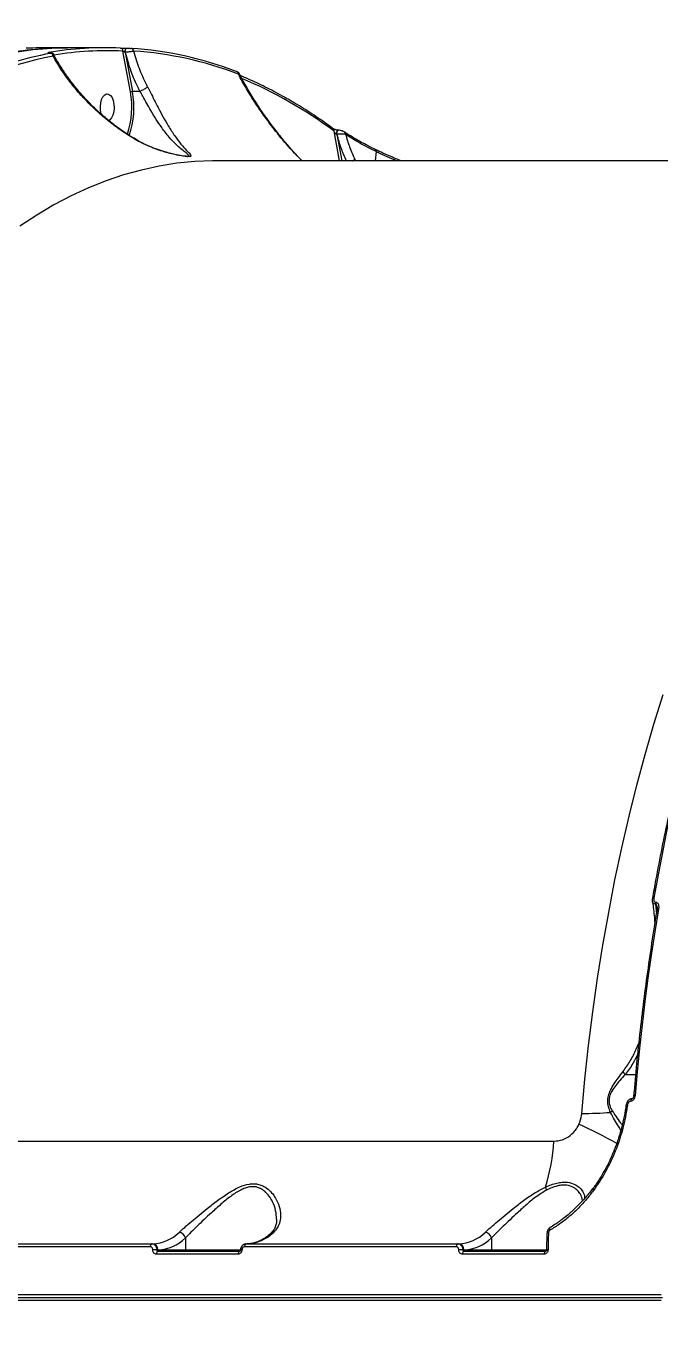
# Model space of a CAD drawing. Header units: millimetres. Extents: x -6521 to 6343, y -6174 to 4868.
# Drawn here: x -3189.5 to -2976.5, y 690.2 to 1128.8 of the extents above; entities that cross this region are included whole.
import ezdxf

# ---------------------------------------------------------------- set-up
doc = ezdxf.new("R2010")
doc.units = ezdxf.units.MM
for name, color, linetype in [('DIKOM_ОБЪЕКТ', 7, 'Continuous'), ('DIKOM_РАЗМЕР_ЗОНА', 7, 'Continuous'), ('DIKOM_РАЗМЕР_ОБЪЕКТА', 7, 'Continuous')]:
    doc.layers.add(name, color=color, linetype=linetype)
doc.styles.add('style1', font='arial.ttf', dxfattribs={"width": 0.8})
doc.dimstyles.new('1-50', dxfattribs={"dimtxt": 300, "dimasz": 200, "dimexe": 100, "dimexo": 0, "dimgap": 100, "dimtad": 1, "dimtxsty": 'style1', "dimcen": 200, "dimclrd": 7, "dimclre": 7, "dimclrt": 7, "dimadec": 1, "dimazin": 2, "dimtfac": 1, "dimtmove": 0, "dimatfit": 2, "dimfxl": 0, "dimlwd": 25, "dimlwe": 18, "dimarcsym": 0})

# ---------------------------------------------------------------- blocks, each defined once
blk = doc.blocks.new('*D12')
at = {"layer": 'Defpoints', "color": 0, "transparency": 16777216}
for p in [(918.99, 3251.45), (5268.57, 3251.45), (-3684.78, -1936.75)]:
    blk.add_point(p, dxfattribs=at)
at = {"layer": 'DIKOM_РАЗМЕР_ОБЪЕКТА', "color": 7, "lineweight": 18, "transparency": 16777216}
for p, q in [((918.99, 3251.45), (5368.57, 3251.45)), ((-3684.78, -1936.75), (5368.57, -1936.75))]:
    blk.add_line(p, q, dxfattribs=at)
at = {"layer": 'DIKOM_РАЗМЕР_ОБЪЕКТА', "color": 7, "lineweight": 25, "transparency": 16777216}
blk.add_line((5268.57, -1736.75), (5268.57, 3051.45), dxfattribs=at)
at = {"layer": 'DIKOM_РАЗМЕР_ОБЪЕКТА', "color": 7, "transparency": 16777216}
for points in [[(5235.23, 3051.45), (5301.9, 3051.45), (5268.57, 3251.45)], [(5235.23, -1736.75), (5301.9, -1736.75), (5268.57, -1936.75)]]:
    blk.add_solid(points, dxfattribs=at)
at = {"layer": 'DIKOM_РАЗМЕР_ОБЪЕКТА', "color": 7, "transparency": 16777216, "insert": (5015.39, 711.25), "char_height": 300, "attachment_point": 5, "rotation": 90, "style": 'style1'}
blk.add_mtext('5150', dxfattribs=at)
blk = doc.blocks.new('*D13')
at = {"layer": 'Defpoints', "color": 0, "transparency": 16777216}
for p in [(1683.24, 4867.99), (-4359.52, -3960.36), (6242.61, -3960.36)]:
    blk.add_point(p, dxfattribs=at)
at = {"layer": 'DIKOM_РАЗМЕР_ЗОНА', "color": 7, "lineweight": 18, "transparency": 16777216}
for p, q in [((1683.24, 4867.99), (6342.61, 4867.99)), ((-4359.52, -3960.36), (6342.61, -3960.36))]:
    blk.add_line(p, q, dxfattribs=at)
at = {"layer": 'DIKOM_РАЗМЕР_ЗОНА', "color": 7, "lineweight": 25, "transparency": 16777216}
blk.add_line((6242.61, 4667.99), (6242.61, -3760.36), dxfattribs=at)
at = {"layer": 'DIKOM_РАЗМЕР_ЗОНА', "color": 7, "transparency": 16777216}
for points in [[(6209.28, 4667.99), (6275.95, 4667.99), (6242.61, 4867.99)], [(6209.28, -3760.36), (6275.95, -3760.36), (6242.61, -3960.36)]]:
    blk.add_solid(points, dxfattribs=at)
at = {"layer": 'DIKOM_РАЗМЕР_ЗОНА', "color": 7, "transparency": 16777216, "insert": (5989.44, 630.24), "char_height": 300, "attachment_point": 5, "rotation": 90, "style": 'style1'}
blk.add_mtext('8850', dxfattribs=at)

msp = doc.modelspace()

# ---------------------------------------------------------------- linework, layer by layer
at = {"layer": 'DIKOM_ОБЪЕКТ', "color": 7, "linetype": 'Continuous', "lineweight": 15}
for p, q in [((-3181.509, 1119.706), (-3181.556, 1119.702)), ((-3181.468, 1119.702), (-3181.556, 1119.702)), ((-3181.42, 1119.706), (-3181.509, 1119.706)), ((-3181.42, 1119.706), (-3181.468, 1119.702)), ((-3176.439, 1121.448), (-3176.948, 1121.446)), ((-3163.045, 1121.464), (-3174.617, 1121.464)), ((-3154.392, 1106.652), (-3156.899, 1120.338)), ((-3156.128, 1119.961), (-3153.721, 1106.817)), ((-3156.099, 1119.961), (-3156.128, 1119.961)), ((-3155.614, 1121.296), (-3155.642, 1121.296)), ((-3155.642, 1121.296), (-3155.628, 1121.296)), ((-3155.614, 1121.296), (-3155.599, 1121.296)), ((-3151.188, 1106.817), (-3153.721, 1106.817)), ((-3151.181, 1106.818), (-3151.188, 1106.817)), ((-3084.105, 1083.464), (-3085.957, 1093.452)), ((-3084.987, 1092.41), (-3085.062, 1092.41)), ((-3085.062, 1092.41), (-3083.402, 1083.464)), ((-3084.502, 1093.749), (-3084.577, 1093.749)), ((-2863.691, 1083.464), (-3125.801, 1083.464)), ((-3078.952, 1083.937), (-3078.74, 1083.464)), ((-3071.815, 1086.55), (-3072.186, 1083.464)), ((-3071.991, 1087.231), (-3072.001, 1087.237)), ((-2977.918, 834.317), (-2977.814, 834.317)), ((-2977.812, 833.67), (-2977.916, 833.67)), ((-2977.916, 833.67), (-2977.647, 830.469)), ((-2977.45, 831.667), (-2977.812, 833.67)), ((-2988.14, 776.381), (-2984.629, 776.381)), ((-2985.754, 768.211), (-2985.814, 768.211)), ((-2987.833, 766.049), (-2987.834, 766.054)), ((-2986.242, 767.368), (-2986.322, 767.368)), ((-3312.064, 753.967), (-3012.056, 753.967)), ((-3218.378, 719.464), (-3147.233, 719.464)), ((-3147.233, 719.464), (-3146.893, 719.464)), ((-3135.911, 721.515), (-3135.911, 717.464)), ((-3115.518, 719.464), (-3044.373, 719.464)), ((-3044.373, 719.464), (-3044.033, 719.464)), ((-3033.051, 721.515), (-3033.051, 717.464)), ((-3014.405, 723.104), (-3014.535, 717.484)), ((-3147.748, 718.505), (-3218.893, 718.505)), ((-3118.224, 715.999), (-3145.653, 715.999)), ((-3145.539, 717.464), (-3145.179, 717.464)), ((-3145.179, 717.464), (-3135.911, 717.464)), ((-3145.139, 716.964), (-3117.709, 716.964)), ((-3135.911, 717.464), (-3117.346, 717.464)), ((-3044.888, 718.505), (-3116.033, 718.505)), ((-3015.364, 715.999), (-3042.793, 715.999)), ((-3042.679, 717.464), (-3042.319, 717.464)), ((-3042.319, 717.464), (-3033.051, 717.464)), ((-3042.279, 716.964), (-3014.849, 716.964)), ((-3033.051, 717.464), (-3014.492, 717.464)), ((-3390.932, 702.467), (-2976.063, 702.467)), ((-2976.063, 700.462), (-3390.932, 700.462)), ((-3390.417, 701.464), (-2975.548, 701.464))]:
    msp.add_line(p, q, dxfattribs=at)
at = {"layer": 'DIKOM_ОБЪЕКТ', "color": 7, "linetype": 'Continuous', "lineweight": 15, "flags": 128}
for points in [[(-3156.128, 1119.961), (-3156.155, 1120.197), (-3156.152, 1120.439), (-3156.119, 1120.673), (-3156.059, 1120.884), (-3155.974, 1121.061), (-3155.869, 1121.193), (-3155.752, 1121.273), (-3155.642, 1121.296)], [(-3156.099, 1119.961), (-3156.127, 1120.197), (-3156.124, 1120.439), (-3156.091, 1120.673), (-3156.031, 1120.884), (-3155.946, 1121.061), (-3155.841, 1121.193), (-3155.724, 1121.273), (-3155.614, 1121.296)], [(-3118.633, 1113.44), (-3118.732, 1113.469), (-3118.89, 1113.487)], [(-3164.149, 1099.067), (-3164.195, 1099.214), (-3164.44, 1100.403), (-3164.503, 1101.678), (-3164.378, 1102.936), (-3164.076, 1104.075), (-3163.621, 1105.002), (-3163.049, 1105.642), (-3162.408, 1105.944), (-3161.749, 1105.883), (-3161.126, 1105.464), (-3160.588, 1104.721), (-3160.181, 1103.714)], [(-3160.181, 1103.714), (-3159.936, 1102.525), (-3159.873, 1101.25), (-3159.998, 1099.992), (-3160.3, 1098.854), (-3160.755, 1097.927), (-3161.326, 1097.287), (-3161.764, 1097.04)], [(-3085.062, 1092.41), (-3085.091, 1092.689), (-3085.079, 1092.972), (-3085.027, 1093.237), (-3084.938, 1093.463), (-3084.82, 1093.631), (-3084.682, 1093.728), (-3084.58, 1093.749)], [(-3084.987, 1092.41), (-3085.016, 1092.689), (-3085.004, 1092.972), (-3084.952, 1093.237), (-3084.863, 1093.463), (-3084.745, 1093.631), (-3084.607, 1093.728), (-3084.499, 1093.749)], [(-3082.341, 1093.072), (-3082.346, 1093.076), (-3082.385, 1093.105)], [(-3125.801, 1083.464), (-3126.795, 1083.459), (-3132.795, 1083.223), (-3138.788, 1082.631), (-3144.77, 1081.685), (-3150.733, 1080.385), (-3156.673, 1078.732), (-3162.585, 1076.728), (-3168.462, 1074.376), (-3174.3, 1071.676), (-3180.093, 1068.632), (-3185.835, 1065.246), (-3191.521, 1061.522)], [(-3002.712, 763.312), (-3001.65, 774.78), (-3000.409, 786.179), (-2998.989, 797.5), (-2997.392, 808.731), (-2995.619, 819.863), (-2993.673, 830.884), (-2991.554, 841.785), (-2989.264, 852.556), (-2986.807, 863.186), (-2984.184, 873.665), (-2981.397, 883.984), (-2978.45, 894.134), (-2975.345, 904.104)], [(-2964.109, 900.097), (-2966.204, 892.324), (-2968.216, 884.468), (-2970.142, 876.532), (-2971.982, 868.519), (-2973.736, 860.434), (-2975.403, 852.279), (-2976.981, 844.059), (-2978.471, 835.776)], [(-2978.968, 835.627), (-2978.962, 835.646), (-2978.924, 835.69), (-2978.852, 835.727), (-2978.75, 835.754), (-2978.622, 835.77), (-2978.471, 835.776)], [(-2976.927, 831.976), (-2978.18, 824.281), (-2979.358, 816.541), (-2980.458, 808.759), (-2981.481, 800.937), (-2982.427, 793.078), (-2983.294, 785.185), (-2984.084, 777.262), (-2984.795, 769.31)], [(-2977.423, 831.831), (-2977.422, 831.838), (-2977.389, 831.885), (-2977.32, 831.924), (-2977.217, 831.952), (-2977.085, 831.97), (-2976.927, 831.976)], [(-2985.815, 768.211), (-2985.954, 768.173), (-2986.088, 768.058), (-2986.199, 767.875), (-2986.279, 767.639), (-2986.322, 767.368)], [(-2985.724, 768.211), (-2985.729, 768.211), (-2985.874, 768.173), (-2986.007, 768.058), (-2986.118, 767.875), (-2986.199, 767.639), (-2986.242, 767.368)], [(-2999.079, 737.877), (-2999.098, 737.836), (-2999.092, 737.77), (-2999.057, 737.686), (-2998.994, 737.588), (-2998.905, 737.478), (-2998.794, 737.362)], [(-3013.409, 724.837), (-3013.456, 724.802), (-3013.506, 724.726), (-3013.534, 724.623), (-3013.54, 724.496), (-3013.524, 724.35), (-3013.485, 724.191), (-3013.426, 724.023)], [(-3147.233, 719.464), (-3147.331, 719.446), (-3147.425, 719.392), (-3147.513, 719.304), (-3147.59, 719.186), (-3147.654, 719.041), (-3147.703, 718.875), (-3147.734, 718.694), (-3147.748, 718.505)], [(-3115.518, 719.464), (-3115.616, 719.446), (-3115.71, 719.392), (-3115.798, 719.304), (-3115.875, 719.186), (-3115.939, 719.041), (-3115.988, 718.875), (-3116.019, 718.694), (-3116.033, 718.505)], [(-3044.373, 719.464), (-3044.471, 719.446), (-3044.565, 719.392), (-3044.653, 719.304), (-3044.73, 719.186), (-3044.794, 719.041), (-3044.843, 718.875), (-3044.874, 718.694), (-3044.888, 718.505)], [(-3013.92, 723.129), (-3013.938, 722.426), (-3013.956, 721.723), (-3013.973, 721.019), (-3013.99, 720.316), (-3014.006, 719.613), (-3014.021, 718.909), (-3014.036, 718.206), (-3014.05, 717.502)], [(-3145.139, 716.964), (-3145.237, 716.946), (-3145.332, 716.891), (-3145.419, 716.803), (-3145.496, 716.684), (-3145.561, 716.538), (-3145.609, 716.371), (-3145.641, 716.189), (-3145.653, 715.999)], [(-3117.709, 716.964), (-3117.808, 716.946), (-3117.902, 716.891), (-3117.99, 716.803), (-3118.067, 716.684), (-3118.131, 716.538), (-3118.18, 716.371), (-3118.211, 716.189), (-3118.224, 715.999)], [(-3042.279, 716.964), (-3042.377, 716.946), (-3042.472, 716.891), (-3042.559, 716.803), (-3042.636, 716.684), (-3042.701, 716.538), (-3042.749, 716.371), (-3042.78, 716.189), (-3042.793, 715.999)], [(-3014.849, 716.964), (-3014.948, 716.946), (-3015.042, 716.891), (-3015.13, 716.803), (-3015.207, 716.684), (-3015.271, 716.538), (-3015.32, 716.371), (-3015.351, 716.189), (-3015.364, 715.999)]]:
    msp.add_lwpolyline(points, dxfattribs=at)
at = {"layer": 'DIKOM_ОБЪЕКТ', "color": 7, "linetype": 'Continuous', "lineweight": 15}
for centre, radius, start, end in [((-3155.625, 990.471), 130.561, 100.9185, 121.9304), ((-3173.961, 1003.182), 118.284, 90.3176, 114.38974), ((-3158.7, 998.708), 122.97, 100.56875, 113.1745), ((-3163.039, 1009.318), 112.145, 87.29337, 99.676), ((-3181.896, 1119.065), 0.803, 54.78179, 89.40837), ((-3181.332, 1118.616), 0.978, 3.08141, 85.48711), ((-3162.182, 1008.637), 111.826, 87.29197, 99.22166), ((-3157.818, 1120.418), 0.923, 355.05034, 85.33196), ((-3161.617, 1003.575), 117.924, 68.7569, 86.37), ((-3154.217, 1120.358), 0.907, 358.61936, 85.78437), ((-3160.76, 1002.91), 117.662, 68.75674, 86.37015), ((-3118.962, 1112.667), 0.84, 353.83889, 66.89019), ((-3175.276, 973.061), 149.906, 53.4281, 67.11034), ((-3182.863, 1101.498), 28.933, 341.67909, 10.26218), ((-3182.447, 1101.458), 29.222, 341.09502, 10.56621), ((-3086.715, 1093.649), 0.783, 345.421, 51.10562), ((-3082.848, 1092.511), 0.756, 348.87426, 47.91737), ((-3072.415, 1086.759), 0.635, 340.81546, 48.13301), ((-2976.049, 834), 1.896, 170.39416, 190.04917), ((-2975.945, 834), 1.896, 170.39416, 190.04917), ((-2986.331, 778.301), 2.638, 200.00541, 226.72036), ((-2984.94, 768.651), 0.675, 77.5526, 120.49752), ((-3002.155, 891.784), 128.473, 269.7515, 274.07242), ((-2990.9, 761.869), 2.768, 124.55867, 140.35468), ((-2987.561, 765.189), 0.907, 76.66725, 107.49943), ((-3077.141, 599.307), 176.396, 60.73349, 65.38267), ((-3079.429, 758.428), 67.521, 342.88547, 356.21144), ((-2991.222, 751.412), 0.85, 221.20233, 254.62694), ((-3008.792, 740.02), 6.278, 193.46597, 203.53912), ((-3147.368, 732.577), 13.122, 272.07212, 315.14092), ((-3147.048, 717.597), 1.874, 355.94283, 85.26257), ((-3145.677, 731.233), 13.778, 272.07229, 315.1403), ((-3138.218, 720.952), 2.375, 13.71, 86.34185), ((-3115.653, 732.578), 13.122, 272.07217, 315.14058), ((-3106.386, 722.007), 1.315, 88.47365, 131.68111), ((-3044.508, 732.578), 13.122, 272.07217, 315.14058), ((-3044.188, 717.597), 1.874, 355.93902, 85.26638), ((-3042.817, 731.233), 13.778, 272.07201, 315.14031), ((-3035.358, 720.952), 2.375, 13.71265, 86.3392), ((-3014.069, 721.309), 1.826, 85.30905, 100.59757), ((-3146.864, 694.553), 22.949, 86.6913, 90.11813), ((-3135.443, 717.431), 0.469, 175.95333, 265.25264), ((-3117.059, 715.035), 2.472, 86.54676, 97.81572), ((-3044.004, 694.553), 22.949, 86.6913, 90.11813), ((-3032.583, 717.431), 0.469, 175.949, 265.25697), ((-3014.199, 715.051), 2.456, 86.51577, 97.86077)]:
    msp.add_arc(centre, radius, start, end, dxfattribs=at)
for points, knots in [([(-3223.334, 1111.265), (-3221.848, 1111.952), (-3216.978, 1114.203), (-3208.597, 1116.881), (-3198.243, 1119.494), (-3187.794, 1120.978), (-3180.234, 1121.601), (-3176.157, 1121.419), (-3175.593, 1121.394)], [0, 0, 0, 0, 0.0952397, 0.3119354, 0.5288844, 0.7458333, 0.964838, 1, 1, 1, 1]), ([(-3177.554, 1121.444), (-3179.997, 1121.448), (-3183.965, 1121.453), (-3187.935, 1121.369), (-3189.461, 1121.337)], [0, 0, 0, 0, 0.6155642, 1, 1, 1, 1]), ([(-3181.556, 1119.702), (-3181.614, 1119.702), (-3181.815, 1119.703), (-3182.069, 1119.718), (-3182.223, 1119.753), (-3182.2, 1119.805), (-3181.998, 1119.845), (-3181.888, 1119.868)], [0, 0, 0, 0, 0.0796451, 0.2757176, 0.4707739, 0.7105212, 1, 1, 1, 1]), ([(-3181.551, 1119.707), (-3181.599, 1119.707), (-3181.73, 1119.708), (-3181.843, 1119.714), (-3181.902, 1119.721), (-3181.893, 1119.72), (-3181.891, 1119.72)], [0, 0, 0, 0, 0.2394958, 0.6653801, 0.9595025, 1, 1, 1, 1]), ([(-3181.255, 1119.592), (-3181.181, 1119.608), (-3181.051, 1119.636), (-3181.04, 1119.67), (-3181.139, 1119.691), (-3181.301, 1119.701), (-3181.429, 1119.702), (-3181.468, 1119.702)], [0, 0, 0, 0, 0.3025731, 0.5346967, 0.7254427, 0.9171196, 1, 1, 1, 1]), ([(-3180.122, 1119.133), (-3180.123, 1119.137), (-3180.153, 1119.233), (-3180.287, 1119.372), (-3180.479, 1119.531), (-3180.673, 1119.621), (-3180.844, 1119.667), (-3181.051, 1119.697), (-3181.233, 1119.708), (-3181.424, 1119.705), (-3181.466, 1119.704)], [0, 0, 0, 0, 0.0056913, 0.1708011, 0.3118458, 0.4359299, 0.5439179, 0.660428, 0.9263646, 1, 1, 1, 1]), ([(-3180.143, 1119.126), (-3180.121, 1119.08), (-3180.066, 1118.965), (-3180.203, 1118.795), (-3180.334, 1118.686), (-3180.355, 1118.669)], [0, 0, 0, 0, 0.3622262, 0.8978523, 1, 1, 1, 1]), ([(-3153.249, 1090.922), (-3154.717, 1091.836), (-3157.672, 1093.677), (-3161.747, 1096.756), (-3165.55, 1100.001), (-3169.039, 1103.384), (-3172.291, 1106.946), (-3175.253, 1110.649), (-3178.015, 1114.573), (-3179.554, 1117.266), (-3180.355, 1118.669)], [0, 0, 0, 0, 0.1236847, 0.2488952, 0.3689553, 0.4907446, 0.6125463, 0.738056, 0.8635711, 1, 1, 1, 1]), ([(-3153.191, 1091.032), (-3153.426, 1091.168), (-3154.719, 1091.912), (-3156.995, 1093.444), (-3160.022, 1095.638), (-3162.981, 1098.042), (-3165.867, 1100.63), (-3168.653, 1103.394), (-3171.316, 1106.315), (-3173.828, 1109.375), (-3176.164, 1112.543), (-3178.249, 1115.782), (-3179.568, 1117.988), (-3180.112, 1119.108), (-3180.125, 1119.135)], [0, 0, 0, 0, 0.0193782, 0.1065916, 0.1961608, 0.2883503, 0.3832827, 0.4809147, 0.5809951, 0.683204, 0.7875436, 0.8924569, 0.9974231, 1, 1, 1, 1]), ([(-3157.743, 1121.338), (-3157.654, 1121.334), (-3157.462, 1121.326), (-3157.044, 1121.314), (-3156.562, 1121.304), (-3156.065, 1121.297), (-3155.773, 1121.296), (-3155.628, 1121.296)], [0, 0, 0, 0, 0.1890317, 0.404533, 0.6068545, 0.8033584, 1, 1, 1, 1]), ([(-3156.128, 1119.961), (-3156.166, 1119.963), (-3156.216, 1119.966), (-3156.326, 1119.99), (-3156.461, 1120.035), (-3156.634, 1120.123), (-3156.788, 1120.228), (-3156.863, 1120.303), (-3156.899, 1120.338)], [0, 0, 0, 0, 0.1271258, 0.162568, 0.3403891, 0.5453263, 0.7830982, 1, 1, 1, 1]), ([(-3153.311, 1120.336), (-3153.424, 1120.306), (-3153.668, 1120.24), (-3154.221, 1120.14), (-3154.859, 1120.053), (-3155.517, 1119.988), (-3155.904, 1119.97), (-3156.099, 1119.961)], [0, 0, 0, 0, 0.1847747, 0.3987981, 0.6012589, 0.7990164, 1, 1, 1, 1]), ([(-3151.188, 1106.817), (-3151.364, 1107.161), (-3152.478, 1109.338), (-3154.379, 1113.684), (-3155.505, 1117.794), (-3156.099, 1119.961)], [0, 0, 0, 0, 0.081479, 0.5156596, 1, 1, 1, 1]), ([(-3155.599, 1121.296), (-3155.5, 1121.295), (-3155.302, 1121.295), (-3154.964, 1121.29), (-3154.633, 1121.282), (-3154.344, 1121.273), (-3154.212, 1121.266), (-3154.151, 1121.263)], [0, 0, 0, 0, 0.1951324, 0.3900996, 0.593264, 0.8111612, 1, 1, 1, 1]), ([(-3153.311, 1120.336), (-3152.752, 1118.413), (-3151.655, 1114.64), (-3149.863, 1110.629), (-3148.777, 1108.55), (-3148.604, 1108.219)], [0, 0, 0, 0, 0.4665341, 0.9150121, 1, 1, 1, 1]), ([(-3117.789, 1112.776), (-3117.823, 1112.838), (-3117.9, 1112.978), (-3118.074, 1113.142), (-3118.3, 1113.296), (-3118.48, 1113.382), (-3118.61, 1113.43), (-3118.633, 1113.438)], [0, 0, 0, 0, 0.1556005, 0.3496885, 0.5733665, 0.9248351, 1, 1, 1, 1]), ([(-3117.802, 1112.774), (-3117.792, 1112.767), (-3117.742, 1112.73), (-3117.878, 1112.658), (-3118.069, 1112.596), (-3118.128, 1112.577)], [0, 0, 0, 0, 0.1507405, 0.7407348, 1, 1, 1, 1]), ([(-3096.726, 1083.464), (-3098.069, 1084.832), (-3101.259, 1088.084), (-3105.3, 1093.034), (-3109.183, 1098.144), (-3112.451, 1102.901), (-3115.477, 1107.714), (-3117.244, 1110.956), (-3118.128, 1112.577)], [0, 0, 0, 0, 0.1490373, 0.3542253, 0.5146955, 0.6751672, 0.8375862, 1, 1, 1, 1]), ([(-3096.745, 1083.464), (-3097.301, 1084.04), (-3099.042, 1085.845), (-3101.801, 1089.019), (-3105.072, 1093.019), (-3108.257, 1097.257), (-3111.346, 1101.688), (-3114.215, 1106.219), (-3116.386, 1109.926), (-3117.482, 1112.1), (-3117.818, 1112.766)], [0, 0, 0, 0, 0.062518, 0.1957648, 0.3343576, 0.4785794, 0.6297503, 0.7834777, 0.9337627, 1, 1, 1, 1]), ([(-3086.223, 1094.258), (-3087.203, 1094.967), (-3090.042, 1097.021), (-3094.783, 1100.193), (-3100.462, 1103.672), (-3106.189, 1106.848), (-3111.858, 1109.657), (-3115.629, 1111.346), (-3117.473, 1112.099), (-3117.477, 1112.1)], [0, 0, 0, 0, 0.09626, 0.2789446, 0.4616002, 0.6442134, 0.8267779, 0.9996249, 1, 1, 1, 1]), ([(-3154.392, 1106.652), (-3154.385, 1106.657), (-3154.367, 1106.669), (-3154.309, 1106.699), (-3154.203, 1106.741), (-3154.044, 1106.783), (-3153.873, 1106.811), (-3153.772, 1106.815), (-3153.721, 1106.817)], [0, 0, 0, 0, 0.0536764, 0.1413504, 0.3560673, 0.5706828, 0.785347, 1, 1, 1, 1]), ([(-3148.604, 1108.219), (-3148.295, 1107.624), (-3147.546, 1106.183), (-3146.37, 1103.861), (-3144.932, 1101.051), (-3143.356, 1098.091), (-3141.482, 1094.835), (-3139.466, 1091.73), (-3137.365, 1088.985), (-3135.757, 1087.21), (-3134.668, 1086.1), (-3134.11, 1085.46), (-3133.975, 1085.059), (-3134.43, 1084.878), (-3135.52, 1084.896), (-3137.277, 1085.123), (-3139.434, 1085.535), (-3142.652, 1086.325), (-3146.802, 1087.69), (-3150.615, 1089.408), (-3152.712, 1090.613), (-3153.249, 1090.922)], [0, 0, 0, 0, 0.0311471, 0.075385, 0.1207355, 0.1821163, 0.2453875, 0.3302594, 0.41761, 0.5065789, 0.552381, 0.5980998, 0.6383986, 0.6670933, 0.6962058, 0.7286732, 0.766813, 0.8059872, 0.8877652, 0.9712478, 1, 1, 1, 1]), ([(-3148.604, 1108.219), (-3148.615, 1108.211), (-3148.708, 1108.143), (-3148.959, 1107.978), (-3149.448, 1107.691), (-3150.033, 1107.373), (-3150.647, 1107.062), (-3151.003, 1106.9), (-3151.181, 1106.818)], [0, 0, 0, 0, 0.0259387, 0.2095655, 0.4071634, 0.6047879, 0.8023881, 1, 1, 1, 1]), ([(-3135.366, 1084.976), (-3135.285, 1084.972), (-3135.146, 1084.965), (-3134.865, 1084.997), (-3134.607, 1085.123), (-3134.997, 1085.556), (-3135.943, 1086.32), (-3137.391, 1087.464), (-3139.233, 1089.086), (-3141.367, 1091.367), (-3143.642, 1094.254), (-3145.712, 1097.318), (-3147.399, 1100.072), (-3148.914, 1102.724), (-3150.118, 1104.892), (-3150.872, 1106.264), (-3151.181, 1106.818), (-3151.181, 1106.818)], [0, 0, 0, 0, 0.0090934, 0.0155892, 0.0549782, 0.1123656, 0.2013507, 0.2909312, 0.3803842, 0.5096795, 0.6387969, 0.7315994, 0.8242666, 0.889812, 0.9553081, 0.9999655, 1, 1, 1, 1]), ([(-3084.58, 1093.75), (-3084.614, 1093.75), (-3084.692, 1093.751), (-3084.875, 1093.771), (-3085.119, 1093.814), (-3085.427, 1093.893), (-3085.772, 1094.013), (-3086.073, 1094.156), (-3086.173, 1094.225), (-3086.217, 1094.256)], [0, 0, 0, 0, 0.0630769, 0.1467382, 0.2567376, 0.3960915, 0.5806819, 0.8164191, 1, 1, 1, 1]), ([(-3085.062, 1092.41), (-3085.082, 1092.412), (-3085.127, 1092.417), (-3085.231, 1092.463), (-3085.386, 1092.583), (-3085.591, 1092.814), (-3085.794, 1093.117), (-3085.905, 1093.344), (-3085.957, 1093.452)], [0, 0, 0, 0, 0.0437396, 0.0954634, 0.2159696, 0.4188124, 0.7240718, 1, 1, 1, 1]), ([(-3082.106, 1092.365), (-3082.273, 1092.379), (-3082.607, 1092.406), (-3083.328, 1092.427), (-3084.088, 1092.432), (-3084.653, 1092.423), (-3084.922, 1092.413), (-3084.987, 1092.41)], [0, 0, 0, 0, 0.2421021, 0.4844716, 0.7176397, 0.9313778, 1, 1, 1, 1]), ([(-3081.802, 1083.464), (-3082.387, 1084.792), (-3083.678, 1087.723), (-3084.524, 1090.753), (-3084.987, 1092.41)], [0, 0, 0, 0, 0.4528946, 1, 1, 1, 1]), ([(-3083.808, 1093.671), (-3083.813, 1093.672), (-3084.011, 1093.727), (-3084.263, 1093.764), (-3084.474, 1093.744), (-3084.499, 1093.741)], [0, 0, 0, 0, 0.0214043, 0.8808036, 1, 1, 1, 1]), ([(-3082.39, 1093.098), (-3082.441, 1093.134), (-3082.672, 1093.299), (-3083.136, 1093.5), (-3083.605, 1093.619), (-3083.808, 1093.671)], [0, 0, 0, 0, 0.138341, 0.6256738, 1, 1, 1, 1]), ([(-3074.696, 1088.595), (-3075.386, 1088.956), (-3077.013, 1089.804), (-3079.314, 1091.139), (-3081.179, 1092.278), (-3082.1, 1092.916), (-3082.337, 1093.08)], [0, 0, 0, 0, 0.238747, 0.5624112, 0.8873041, 1, 1, 1, 1]), ([(-3082.106, 1092.365), (-3081.679, 1090.946), (-3080.818, 1088.092), (-3079.577, 1085.327), (-3078.952, 1083.937)], [0, 0, 0, 0, 0.4973171, 1, 1, 1, 1]), ([(-3071.815, 1086.55), (-3073.727, 1087.515), (-3077.598, 1089.468), (-3080.591, 1091.392), (-3082.106, 1092.365)], [0, 0, 0, 0, 0.4937352, 1, 1, 1, 1]), ([(-3153.202, 1091.015), (-3153.203, 1091.009), (-3153.206, 1091), (-3153.238, 1090.942), (-3153.249, 1090.922)], [0, 0, 0, 0, 0.6609193, 1, 1, 1, 1]), ([(-3137.682, 1085.244), (-3137.705, 1085.248), (-3138.109, 1085.311), (-3139.156, 1085.525), (-3140.851, 1085.913), (-3143.048, 1086.525), (-3145.714, 1087.402), (-3148.704, 1088.618), (-3151.277, 1089.849), (-3152.715, 1090.742), (-3153.188, 1091.036)], [0, 0, 0, 0, 0.0048563, 0.0862765, 0.1984756, 0.3283359, 0.4963927, 0.7010377, 0.9015913, 1, 1, 1, 1]), ([(-3071.987, 1087.237), (-3072.669, 1087.564), (-3073.612, 1088.016), (-3074.461, 1088.47), (-3074.696, 1088.595)], [0, 0, 0, 0, 0.7236088, 1, 1, 1, 1]), ([(-3135.366, 1084.975), (-3135.387, 1084.974), (-3135.503, 1084.973), (-3135.949, 1085.001), (-3136.689, 1085.081), (-3137.343, 1085.188), (-3137.682, 1085.244)], [0, 0, 0, 0, 0.058587, 0.3227166, 0.6483441, 1, 1, 1, 1]), ([(-3079.765, 1083.464), (-3079.729, 1083.482), (-3079.498, 1083.599), (-3079.234, 1083.754), (-3079.029, 1083.884), (-3078.964, 1083.929), (-3078.952, 1083.937)], [0, 0, 0, 0, 0.1037008, 0.6616265, 0.9379179, 1, 1, 1, 1]), ([(-3063.431, 1083.464), (-3064.18, 1083.773), (-3065.136, 1084.166), (-3067.232, 1085.023), (-3069.364, 1085.978), (-3071.187, 1086.854), (-3071.997, 1087.244)], [0, 0, 0, 0, 0.2502678, 0.3195705, 0.6975452, 1, 1, 1, 1]), ([(-3064.889, 1083.464), (-3065.161, 1083.57), (-3067.668, 1084.547), (-3069.86, 1085.606), (-3071.815, 1086.55)], [0, 0, 0, 0, 0.1084388, 1, 1, 1, 1]), ([(-2964.619, 899.891), (-2965.108, 898.106), (-2966.524, 892.929), (-2968.758, 884.248), (-2971.27, 873.81), (-2973.633, 863.241), (-2975.844, 852.55), (-2977.608, 843.332), (-2978.609, 837.663), (-2978.968, 835.627)], [0, 0, 0, 0, 0.0864697, 0.2507624, 0.4150554, 0.5793464, 0.7436319, 0.9079164, 1, 1, 1, 1]), ([(-2978.956, 835.627), (-2978.978, 835.519), (-2979.046, 835.179), (-2979.007, 834.84), (-2978.981, 834.61)], [0, 0, 0, 0, 0.3181262, 1, 1, 1, 1]), ([(-2977.916, 833.67), (-2978.02, 833.679), (-2978.249, 833.701), (-2978.575, 833.844), (-2978.839, 834.116), (-2978.992, 834.387), (-2978.982, 834.573), (-2978.98, 834.6)], [0, 0, 0, 0, 0.1757193, 0.3852722, 0.6532137, 0.9479521, 1, 1, 1, 1]), ([(-2978.981, 834.6), (-2978.883, 833.924), (-2978.523, 831.439), (-2978.275, 828.946), (-2978.196, 827.144), (-2978.195, 827.13)], [0, 0, 0, 0, 0.2709112, 0.9945191, 1, 1, 1, 1]), ([(-2978.471, 835.776), (-2978.498, 835.506), (-2978.536, 835.112), (-2978.406, 834.669), (-2978.259, 834.45), (-2978.089, 834.334), (-2977.971, 834.322), (-2977.918, 834.317)], [0, 0, 0, 0, 0.4299608, 0.6257736, 0.7881589, 0.9052495, 1, 1, 1, 1]), ([(-2977.814, 834.317), (-2977.732, 834.308), (-2977.547, 834.287), (-2977.279, 834.101), (-2977.038, 833.742), (-2976.849, 833.071), (-2976.853, 832.442), (-2976.919, 832.022), (-2976.927, 831.976)], [0, 0, 0, 0, 0.0934001, 0.2087432, 0.3720733, 0.5793002, 0.9536542, 1, 1, 1, 1]), ([(-2977.41, 832.742), (-2977.441, 832.895), (-2977.492, 833.153), (-2977.599, 833.456), (-2977.696, 833.611), (-2977.766, 833.663), (-2977.797, 833.667), (-2977.812, 833.67)], [0, 0, 0, 0, 0.4354097, 0.7386359, 0.9013686, 0.951505, 1, 1, 1, 1]), ([(-2977.423, 831.831), (-2977.742, 829.908), (-2978.668, 824.33), (-2980.081, 815.024), (-2981.61, 803.894), (-2982.979, 792.686), (-2984.167, 781.607), (-2984.897, 773.774), (-2985.242, 769.709), (-2985.283, 769.233)], [0, 0, 0, 0, 0.0939987, 0.2725885, 0.4511799, 0.62977, 0.8083573, 0.9775451, 1, 1, 1, 1]), ([(-2977.413, 832.73), (-2977.405, 832.688), (-2977.366, 832.494), (-2977.367, 832.177), (-2977.417, 831.911), (-2977.433, 831.831)], [0, 0, 0, 0, 0.1617253, 0.746551, 1, 1, 1, 1]), ([(-2988.81, 777.399), (-2987.98, 778.577), (-2986.319, 780.933), (-2984.639, 784.187), (-2983.832, 786.255), (-2983.569, 786.929)], [0, 0, 0, 0, 0.4025452, 0.8053904, 1, 1, 1, 1]), ([(-2983.982, 783.078), (-2984.487, 782.061), (-2985.676, 779.668), (-2987.24, 777.581), (-2988.14, 776.381)], [0, 0, 0, 0, 0.4248542, 1, 1, 1, 1]), ([(-2993.031, 763.635), (-2993.306, 764.274), (-2993.784, 765.385), (-2994.073, 767.333), (-2993.826, 769.303), (-2993.009, 771.338), (-2991.829, 773.311), (-2990.371, 775.372), (-2989.366, 776.677), (-2988.81, 777.399)], [0, 0, 0, 0, 0.1491263, 0.2596428, 0.3716736, 0.4987938, 0.6508272, 0.8069694, 1, 1, 1, 1]), ([(-2988.14, 776.381), (-2988.73, 775.737), (-2989.782, 774.591), (-2991.326, 772.777), (-2992.549, 771.029), (-2993.36, 769.309), (-2993.565, 768.098), (-2993.568, 767.013), (-2993.298, 765.664), (-2992.775, 764.707), (-2992.47, 764.149)], [0, 0, 0, 0, 0.2010442, 0.3583863, 0.5149389, 0.6384981, 0.7217769, 0.7449581, 0.8512682, 1, 1, 1, 1]), ([(-2985.813, 768.191), (-2985.961, 768.187), (-2986.293, 768.178), (-2986.777, 767.932), (-2987.242, 767.518), (-2987.618, 766.908), (-2987.798, 766.384), (-2987.827, 766.082), (-2987.83, 766.053)], [0, 0, 0, 0, 0.1382468, 0.3123091, 0.4985281, 0.7184503, 0.9730573, 1, 1, 1, 1]), ([(-2984.795, 769.31), (-2984.834, 769.059), (-2984.909, 768.583), (-2985.215, 767.989), (-2985.577, 767.6), (-2985.928, 767.399), (-2986.147, 767.377), (-2986.242, 767.368)], [0, 0, 0, 0, 0.2791749, 0.5294336, 0.7216474, 0.8794184, 1, 1, 1, 1]), ([(-2985.288, 769.232), (-2985.29, 769.193), (-2985.3, 769.001), (-2985.388, 768.707), (-2985.531, 768.431), (-2985.646, 768.292), (-2985.718, 768.229), (-2985.761, 768.208), (-2985.757, 768.209), (-2985.756, 768.21)], [0, 0, 0, 0, 0.0892427, 0.4438607, 0.6663091, 0.7917148, 0.8805714, 0.964301, 1, 1, 1, 1]), ([(-3003.662, 759.67), (-3003.302, 760.651), (-3002.904, 761.734), (-3002.744, 762.976), (-3002.723, 763.197), (-3002.712, 763.312)], [0, 0, 0, 0, 0.8217652, 0.9078691, 1, 1, 1, 1]), ([(-2989.563, 757.729), (-2989.826, 758.145), (-2990.461, 759.144), (-2991.68, 761.097), (-2992.579, 762.785), (-2993.031, 763.635)], [0, 0, 0, 0, 0.2610992, 0.6278651, 1, 1, 1, 1]), ([(-2992.47, 764.149), (-2991.956, 763.356), (-2990.921, 761.758), (-2989.762, 760.243), (-2989.224, 759.567), (-2989.136, 759.457)], [0, 0, 0, 0, 0.4518629, 0.9111191, 1, 1, 1, 1]), ([(-2987.865, 766.053), (-2987.895, 765.788), (-2988.077, 764.202), (-2988.649, 761.309), (-2989.6, 757.412), (-2990.677, 753.914), (-2991.528, 751.77), (-2991.889, 750.862)], [0, 0, 0, 0, 0.0509873, 0.305491, 0.5598211, 0.8135616, 1, 1, 1, 1]), ([(-2987.352, 766.072), (-2987.791, 763.461), (-2988.679, 758.176), (-2990.517, 753.141), (-2991.447, 750.592)], [0, 0, 0, 0, 0.4938731, 1, 1, 1, 1]), ([(-2986.322, 767.368), (-2986.376, 767.363), (-2986.516, 767.352), (-2986.753, 767.23), (-2987.019, 766.968), (-2987.249, 766.565), (-2987.317, 766.238), (-2987.352, 766.072)], [0, 0, 0, 0, 0.1011036, 0.2613559, 0.4606929, 0.7265557, 1, 1, 1, 1]), ([(-3012.056, 753.967), (-3011.094, 754.064), (-3009.19, 754.256), (-3006.552, 755.772), (-3004.688, 757.696), (-3003.932, 759.151), (-3003.662, 759.67)], [0, 0, 0, 0, 0.2885627, 0.5716286, 0.8470367, 1, 1, 1, 1]), ([(-2991.891, 750.863), (-2992.135, 750.245), (-2992.855, 748.415), (-2994.291, 745.493), (-2996.189, 742.125), (-2997.812, 739.593), (-2998.841, 738.239), (-2999.104, 737.894)], [0, 0, 0, 0, 0.1318468, 0.3903402, 0.6500133, 0.9106934, 1, 1, 1, 1]), ([(-2991.447, 750.592), (-2992.463, 748.27), (-2994.519, 743.571), (-2997.358, 739.447), (-2998.794, 737.362)], [0, 0, 0, 0, 0.4941713, 1, 1, 1, 1]), ([(-3138.066, 723.322), (-3137.46, 723.867), (-3136.226, 724.976), (-3133.902, 726.949), (-3131.347, 729.078), (-3128.438, 731.446), (-3125.135, 734.024), (-3121.506, 736.594), (-3117.905, 738.638), (-3114.957, 739.584), (-3112.824, 739.713), (-3111.285, 739.498), (-3109.859, 738.977), (-3108.342, 738.06), (-3106.872, 736.676), (-3105.393, 734.594), (-3104.28, 732.028), (-3103.827, 729.327), (-3104.088, 726.901), (-3104.87, 724.913), (-3105.887, 723.82), (-3106.351, 723.322)], [0, 0, 0, 0, 0.0545831, 0.1110316, 0.1659467, 0.2220131, 0.2890722, 0.3579612, 0.4226735, 0.4774048, 0.5047495, 0.5331002, 0.5623543, 0.5923827, 0.6398887, 0.6885851, 0.759285, 0.8320614, 0.8901605, 0.9498693, 1, 1, 1, 1]), ([(-3105.281, 727.753), (-3105.341, 728.696), (-3105.466, 730.644), (-3106.419, 733.289), (-3107.703, 735.503), (-3108.975, 736.954), (-3110.334, 737.939), (-3111.815, 738.593), (-3113.262, 738.737), (-3114.702, 738.546), (-3115.89, 738.22), (-3118.027, 737.274), (-3120.793, 735.438), (-3124.054, 732.757), (-3127.028, 730.074), (-3129.698, 727.573), (-3132.011, 725.363), (-3134.165, 723.28), (-3135.324, 722.109), (-3135.911, 721.515)], [0, 0, 0, 0, 0.0837321, 0.1730433, 0.2302414, 0.2886011, 0.3225477, 0.3574061, 0.407302, 0.4205931, 0.4517249, 0.4838939, 0.5607501, 0.6426286, 0.7267591, 0.7946328, 0.8636894, 0.9308944, 1, 1, 1, 1]), ([(-3035.206, 723.322), (-3034.6, 723.867), (-3033.366, 724.976), (-3031.042, 726.949), (-3028.487, 729.078), (-3025.579, 731.448), (-3022.273, 734.012), (-3018.679, 736.62), (-3016.123, 737.93), (-3014.898, 738.558)], [0, 0, 0, 0, 0.1295362, 0.2635061, 0.3938358, 0.5268963, 0.6860449, 0.8495353, 1, 1, 1, 1]), ([(-3014.548, 737.513), (-3015.654, 736.849), (-3017.979, 735.453), (-3021.212, 732.74), (-3024.188, 730.055), (-3026.846, 727.567), (-3029.168, 725.346), (-3031.315, 723.272), (-3032.472, 722.1), (-3033.051, 721.515)], [0, 0, 0, 0, 0.1463726, 0.3075787, 0.4690084, 0.6020942, 0.7351056, 0.8676388, 1, 1, 1, 1]), ([(-3014.898, 738.558), (-3014.266, 738.827), (-3012.988, 739.372), (-3011.091, 739.931), (-3009.238, 740.224), (-3007.074, 740.193), (-3005.097, 739.591), (-3003.51, 738.513), (-3002.43, 737.232), (-3001.802, 735.931), (-3001.793, 735.019), (-3001.79, 734.692)], [0, 0, 0, 0, 0.0889788, 0.1798832, 0.2691135, 0.3614053, 0.5230328, 0.6423395, 0.7651071, 0.9157894, 1, 1, 1, 1]), ([(-3002.507, 733.915), (-3002.511, 734.059), (-3002.53, 734.832), (-3003.062, 736.012), (-3004.053, 737.385), (-3005.504, 738.535), (-3007.299, 739.182), (-3009.214, 739.249), (-3010.343, 739.077), (-3011.534, 738.783), (-3012.787, 738.368), (-3013.956, 737.8), (-3014.548, 737.513)], [0, 0, 0, 0, 0.0378895, 0.2037963, 0.3300927, 0.4596303, 0.6271299, 0.7123305, 0.8006104, 0.8133075, 0.9053732, 1, 1, 1, 1]), ([(-2998.794, 737.362), (-2999.623, 736.289), (-3001.281, 734.145), (-3004.021, 731.228), (-3006.956, 728.536), (-3010.083, 726.09), (-3012.311, 724.712), (-3013.426, 724.023)], [0, 0, 0, 0, 0.1978368, 0.395503, 0.5931695, 0.7965862, 1, 1, 1, 1]), ([(-2999.159, 737.944), (-2999.282, 737.771), (-3000.147, 736.553), (-3001.936, 734.467), (-3004.533, 731.731), (-3006.918, 729.538), (-3008.479, 728.36), (-3009.061, 727.921)], [0, 0, 0, 0, 0.043602, 0.3078516, 0.5739124, 0.8411839, 1, 1, 1, 1]), ([(-3105.28, 727.754), (-3105.276, 727.703), (-3105.228, 727.126), (-3105.407, 726.133), (-3105.822, 724.857), (-3106.436, 723.824), (-3107.016, 723.248), (-3107.277, 722.99)], [0, 0, 0, 0, 0.0261738, 0.2986259, 0.5705806, 0.8074407, 1, 1, 1, 1]), ([(-3013.404, 724.815), (-3013.485, 724.773), (-3013.765, 724.626), (-3014.119, 724.174), (-3014.382, 723.612), (-3014.374, 723.235), (-3014.371, 723.103)], [0, 0, 0, 0, 0.1326419, 0.4638682, 0.812327, 1, 1, 1, 1]), ([(-3013.426, 724.023), (-3013.509, 723.962), (-3013.676, 723.84), (-3013.845, 723.551), (-3013.911, 723.301), (-3013.918, 723.159), (-3013.92, 723.129)], [0, 0, 0, 0, 0.3057014, 0.6116114, 0.9180265, 1, 1, 1, 1]), ([(-3009.061, 727.921), (-3009.456, 727.611), (-3010.818, 726.541), (-3012.295, 725.55), (-3013.4, 724.954), (-3013.454, 724.925)], [0, 0, 0, 0, 0.2795303, 0.9653374, 1, 1, 1, 1]), ([(-3147.233, 719.464), (-3147.107, 719.455), (-3146.789, 719.43), (-3146.31, 719.191), (-3145.879, 718.739), (-3145.589, 718.139), (-3145.556, 717.689), (-3145.539, 717.464)], [0, 0, 0, 0, 0.140741, 0.3554332, 0.5702861, 0.7851561, 1, 1, 1, 1]), ([(-3115.551, 719.445), (-3115.603, 719.45), (-3115.874, 719.473), (-3116.357, 719.286), (-3116.903, 718.875), (-3117.264, 718.263), (-3117.423, 717.76), (-3117.39, 717.498), (-3117.388, 717.482)], [0, 0, 0, 0, 0.0531195, 0.2781598, 0.5037817, 0.7375367, 0.9841267, 1, 1, 1, 1]), ([(-3107.265, 722.986), (-3107.534, 722.747), (-3108.32, 722.049), (-3109.647, 721.11), (-3111.245, 720.265), (-3112.862, 719.712), (-3114.173, 719.487), (-3114.948, 719.47), (-3115.178, 719.464)], [0, 0, 0, 0, 0.1033911, 0.3019188, 0.5017483, 0.7047523, 0.9124638, 1, 1, 1, 1]), ([(-3044.373, 719.464), (-3044.247, 719.455), (-3043.929, 719.43), (-3043.45, 719.191), (-3043.019, 718.739), (-3042.729, 718.139), (-3042.696, 717.689), (-3042.679, 717.464)], [0, 0, 0, 0, 0.1407376, 0.3554613, 0.5703089, 0.7851613, 1, 1, 1, 1]), ([(-3146.911, 717.502), (-3146.918, 717.615), (-3146.933, 717.841), (-3147.075, 718.141), (-3147.288, 718.368), (-3147.526, 718.488), (-3147.685, 718.5), (-3147.748, 718.505)], [0, 0, 0, 0, 0.2151409, 0.4301261, 0.6449731, 0.8594763, 1, 1, 1, 1]), ([(-3145.653, 715.999), (-3145.748, 716.006), (-3145.986, 716.024), (-3146.344, 716.204), (-3146.665, 716.544), (-3146.878, 716.995), (-3146.9, 717.333), (-3146.911, 717.502)], [0, 0, 0, 0, 0.1406341, 0.3551058, 0.5698733, 0.7848916, 1, 1, 1, 1]), ([(-3145.539, 717.464), (-3145.538, 717.408), (-3145.535, 717.296), (-3145.469, 717.146), (-3145.367, 717.033), (-3145.249, 716.973), (-3145.17, 716.967), (-3145.139, 716.964)], [0, 0, 0, 0, 0.2154827, 0.4307033, 0.6454275, 0.8595775, 1, 1, 1, 1]), ([(-3116.91, 717.502), (-3116.919, 717.391), (-3116.94, 717.112), (-3117.102, 716.689), (-3117.4, 716.308), (-3117.79, 716.049), (-3118.079, 716.016), (-3118.224, 715.999)], [0, 0, 0, 0, 0.1418649, 0.3567498, 0.571317, 0.7857529, 1, 1, 1, 1]), ([(-3117.399, 717.484), (-3117.399, 717.453), (-3117.4, 717.367), (-3117.44, 717.23), (-3117.508, 717.099), (-3117.59, 717.012), (-3117.669, 716.967), (-3117.697, 716.963), (-3117.711, 716.964), (-3117.712, 716.964)], [0, 0, 0, 0, 0.08355, 0.2335464, 0.3871978, 0.5494467, 0.7300309, 0.9906174, 1, 1, 1, 1]), ([(-3116.033, 718.505), (-3116.129, 718.494), (-3116.322, 718.472), (-3116.583, 718.299), (-3116.782, 718.045), (-3116.89, 717.763), (-3116.904, 717.577), (-3116.91, 717.502)], [0, 0, 0, 0, 0.2142194, 0.4285492, 0.6431907, 0.8580755, 1, 1, 1, 1]), ([(-3044.051, 717.502), (-3044.058, 717.615), (-3044.073, 717.841), (-3044.214, 718.141), (-3044.427, 718.368), (-3044.666, 718.488), (-3044.825, 718.5), (-3044.888, 718.505)], [0, 0, 0, 0, 0.2151484, 0.4301212, 0.644971, 0.8595068, 1, 1, 1, 1]), ([(-3042.793, 715.999), (-3042.888, 716.006), (-3043.126, 716.024), (-3043.484, 716.204), (-3043.805, 716.544), (-3044.018, 716.995), (-3044.04, 717.333), (-3044.051, 717.502)], [0, 0, 0, 0, 0.1406183, 0.3551187, 0.5698538, 0.7848709, 1, 1, 1, 1]), ([(-3042.679, 717.464), (-3042.678, 717.408), (-3042.675, 717.296), (-3042.609, 717.146), (-3042.507, 717.033), (-3042.389, 716.973), (-3042.31, 716.967), (-3042.279, 716.964)], [0, 0, 0, 0, 0.2154493, 0.4306365, 0.6453274, 0.8595993, 1, 1, 1, 1]), ([(-3014.05, 717.502), (-3014.058, 717.391), (-3014.08, 717.112), (-3014.242, 716.689), (-3014.54, 716.308), (-3014.929, 716.049), (-3015.219, 716.016), (-3015.364, 715.999)], [0, 0, 0, 0, 0.1418633, 0.356729, 0.571341, 0.7857552, 1, 1, 1, 1]), ([(-3014.539, 717.484), (-3014.539, 717.453), (-3014.54, 717.367), (-3014.58, 717.23), (-3014.648, 717.099), (-3014.73, 717.012), (-3014.81, 716.967), (-3014.836, 716.963), (-3014.851, 716.964), (-3014.852, 716.964)], [0, 0, 0, 0, 0.0835661, 0.2335914, 0.3872724, 0.5495754, 0.7301944, 0.9908205, 1, 1, 1, 1])]:
    msp.add_open_spline(points, degree=3, knots=knots, dxfattribs=at)

# ---------------------------------------------------------------- dimensions: what is measured, and where the dimension line sits
at = {"layer": 'DIKOM_РАЗМЕР_ЗОНА'}
dim = msp.add_linear_dim(base=(6242.612, -3960.361), p1=(1683.243, 4867.991), p2=(-4359.523, -3960.361), angle=90, text='8850', dimstyle='1-50', dxfattribs=at)
dim.commit()
dim.dimension.update_dxf_attribs({"geometry": '*D13', "text_midpoint": (6242.612, 630.237), "dimtype": 160})
at = {"layer": 'DIKOM_РАЗМЕР_ОБЪЕКТА'}
dim = msp.add_linear_dim(base=(5268.566, 3251.455), p1=(-3684.783, -1936.746), p2=(918.989, 3251.455), angle=90, text='5150', dimstyle='1-50', dxfattribs=at)
dim.commit()
dim.dimension.update_dxf_attribs({"geometry": '*D12', "text_midpoint": (5268.566, 711.247), "dimtype": 160})

doc.saveas('drawing.dxf')
